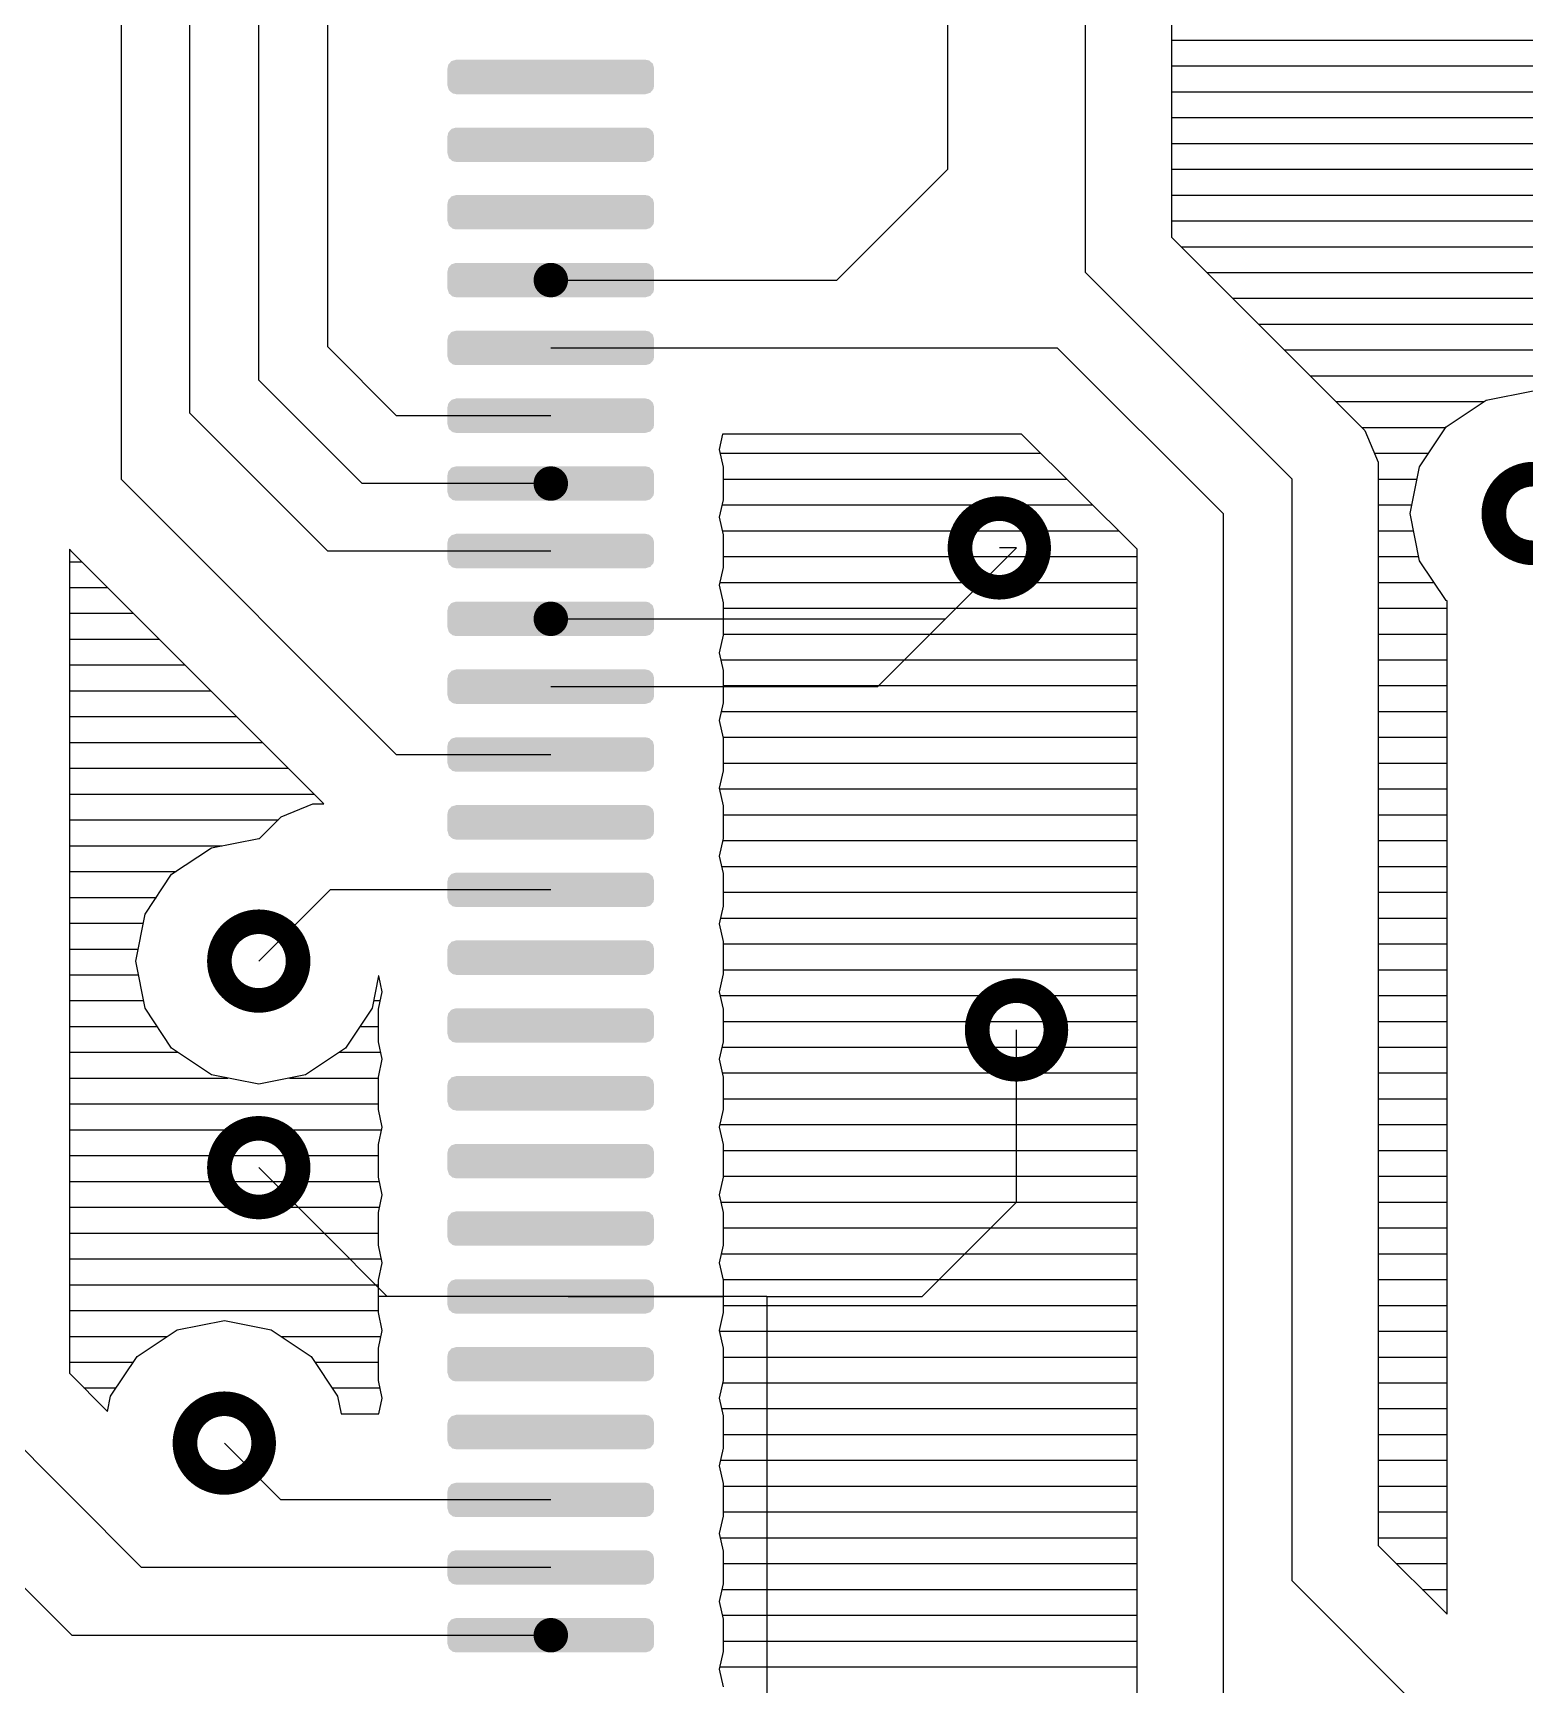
# Model space of a CAD drawing. Extents: x 295 to 953, y 10 to 290.
# Drawn here: x 604.58 to 626.58, y 190.38 to 214.76 of the extents above; entities that cross this region are included whole.
import ezdxf

# ---------------------------------------------------------------- set-up
doc = ezdxf.new("R2010")
doc.units = 0
doc.header["$LTSCALE"] = 5
doc.header["$MEASUREMENT"] = 0
doc.layers.get('0').update_dxf_attribs({"linetype": 'CONTINUOUS', "lineweight": 25})
doc.layers.add('130409_DV-DPH-A6_TOP', color=5, linetype='CONTINUOUS')

msp = doc.modelspace()

# ---------------------------------------------------------------- linework, layer by layer
for points, const_width in [([(612.09, 211.112, 1), (612.344, 211.112, 1)], 0.254), ([(612.09, 211.112, 1), (612.344, 211.112, 1)], 0.254), ([(626.125, 207.668, 1), (627.286, 207.668, 1)], 0.363), ([(612.09, 208.11, 1), (612.344, 208.11, 1)], 0.254), ([(618.251, 207.16, 1), (619.412, 207.16, 1)], 0.363), ([(612.09, 206.114, 1), (612.344, 206.114, 1)], 0.254), ([(612.09, 206.114, 1), (612.344, 206.114, 1)], 0.254), ([(607.329, 201.064, 1), (608.49, 201.064, 1)], 0.363), ([(618.505, 200.048, 1), (619.666, 200.048, 1)], 0.363), ([(607.329, 198.016, 1), (608.49, 198.016, 1)], 0.363), ([(606.821, 193.952, 1), (607.982, 193.952, 1)], 0.363), ([(612.09, 191.117, 1), (612.344, 191.117, 1)], 0.254)]:
    msp.add_lwpolyline(points, format="xyb", close=True, dxfattribs=dict(const_width=const_width))
for points in [[(610.693, 214.236), (610.705, 214.29), (613.741, 214.236), (613.726, 214.29)], [(610.705, 214.29), (610.718, 214.305), (613.726, 214.29), (613.721, 214.305)], [(610.718, 214.305), (610.752, 214.344), (613.721, 214.305), (613.677, 214.344)], [(610.752, 214.344), (610.78, 214.352), (613.677, 214.344), (613.668, 214.352)], [(610.78, 214.352), (610.82, 214.363), (613.668, 214.352), (613.614, 214.363)], [(610.693, 213.982), (610.693, 214.236), (613.741, 213.982), (613.741, 214.236)], [(610.709, 213.929), (610.693, 213.982), (613.73, 213.929), (613.741, 213.982)], [(610.713, 213.914), (610.709, 213.929), (613.717, 213.914), (613.73, 213.929)], [(610.758, 213.875), (610.713, 213.914), (613.683, 213.875), (613.717, 213.914)], [(610.767, 213.867), (610.758, 213.875), (613.655, 213.867), (613.683, 213.875)], [(610.82, 213.855), (610.767, 213.867), (613.614, 213.855), (613.655, 213.867)], [(610.693, 213.236), (610.705, 213.289), (613.741, 213.236), (613.726, 213.289)], [(610.705, 213.289), (610.718, 213.304), (613.726, 213.289), (613.721, 213.304)], [(610.718, 213.304), (610.752, 213.343), (613.721, 213.304), (613.677, 213.343)], [(610.752, 213.343), (610.78, 213.351), (613.677, 213.343), (613.668, 213.351)], [(610.78, 213.351), (610.82, 213.363), (613.668, 213.351), (613.614, 213.363)], [(610.693, 212.982), (610.693, 213.236), (613.741, 212.982), (613.741, 213.236)], [(610.709, 212.928), (610.693, 212.982), (613.73, 212.928), (613.741, 212.982)], [(610.713, 212.913), (610.709, 212.928), (613.717, 212.913), (613.73, 212.928)], [(610.758, 212.875), (610.713, 212.913), (613.683, 212.875), (613.717, 212.913)], [(610.767, 212.867), (610.758, 212.875), (613.655, 212.867), (613.683, 212.875)], [(610.82, 212.855), (610.767, 212.867), (613.614, 212.855), (613.655, 212.867)], [(610.705, 212.294), (610.718, 212.308), (613.726, 212.294), (613.721, 212.308)], [(610.718, 212.308), (610.752, 212.347), (613.721, 212.308), (613.677, 212.347)], [(610.752, 212.347), (610.78, 212.355), (613.677, 212.347), (613.668, 212.355)], [(610.78, 212.355), (610.82, 212.367), (613.668, 212.355), (613.614, 212.367)], [(610.693, 212.24), (610.705, 212.294), (613.741, 212.24), (613.726, 212.294)], [(610.693, 211.986), (610.693, 212.24), (613.741, 211.986), (613.741, 212.24)], [(610.709, 211.932), (610.693, 211.986), (613.73, 211.932), (613.741, 211.986)], [(610.713, 211.918), (610.709, 211.932), (613.717, 211.918), (613.73, 211.932)], [(610.758, 211.879), (610.713, 211.918), (613.683, 211.879), (613.717, 211.918)], [(610.767, 211.871), (610.758, 211.879), (613.655, 211.871), (613.683, 211.879)], [(610.82, 211.859), (610.767, 211.871), (613.614, 211.859), (613.655, 211.871)], [(610.718, 211.308), (610.752, 211.346), (613.721, 211.308), (613.677, 211.346)], [(610.752, 211.346), (610.78, 211.354), (613.677, 211.346), (613.668, 211.354)], [(610.78, 211.354), (610.82, 211.366), (613.668, 211.354), (613.614, 211.366)], [(610.693, 211.239), (610.705, 211.293), (613.741, 211.239), (613.726, 211.293)], [(610.693, 210.985), (610.693, 211.239), (613.741, 210.985), (613.741, 211.239)], [(610.705, 211.293), (610.718, 211.308), (613.726, 211.293), (613.721, 211.308)], [(610.709, 210.932), (610.693, 210.985), (613.73, 210.932), (613.741, 210.985)], [(610.713, 210.917), (610.709, 210.932), (613.717, 210.917), (613.73, 210.932)], [(610.758, 210.878), (610.713, 210.917), (613.683, 210.878), (613.717, 210.917)], [(610.767, 210.87), (610.758, 210.878), (613.655, 210.87), (613.683, 210.878)], [(610.82, 210.858), (610.767, 210.87), (613.614, 210.858), (613.655, 210.87)], [(610.752, 210.346), (610.78, 210.354), (613.677, 210.346), (613.668, 210.354)], [(610.78, 210.354), (610.82, 210.365), (613.668, 210.354), (613.614, 210.365)], [(610.693, 210.238), (610.705, 210.292), (613.741, 210.238), (613.726, 210.292)], [(610.693, 209.984), (610.693, 210.238), (613.741, 209.984), (613.741, 210.238)], [(610.705, 210.292), (610.718, 210.307), (613.726, 210.292), (613.721, 210.307)], [(610.718, 210.307), (610.752, 210.346), (613.721, 210.307), (613.677, 210.346)], [(610.709, 209.931), (610.693, 209.984), (613.73, 209.931), (613.741, 209.984)], [(610.713, 209.916), (610.709, 209.931), (613.717, 209.916), (613.73, 209.931)], [(610.758, 209.877), (610.713, 209.916), (613.683, 209.877), (613.717, 209.916)], [(610.767, 209.869), (610.758, 209.877), (613.655, 209.869), (613.683, 209.877)], [(610.82, 209.857), (610.767, 209.869), (613.614, 209.857), (613.655, 209.869)], [(610.693, 209.238), (610.705, 209.291), (613.741, 209.238), (613.726, 209.291)], [(610.693, 208.984), (610.693, 209.238), (613.741, 208.984), (613.741, 209.238)], [(610.705, 209.291), (610.718, 209.306), (613.726, 209.291), (613.721, 209.306)], [(610.718, 209.306), (610.752, 209.345), (613.721, 209.306), (613.677, 209.345)], [(610.752, 209.345), (610.78, 209.353), (613.677, 209.345), (613.668, 209.353)], [(610.78, 209.353), (610.82, 209.365), (613.668, 209.353), (613.614, 209.365)], [(610.709, 208.93), (610.693, 208.984), (613.73, 208.93), (613.741, 208.984)], [(610.713, 208.915), (610.709, 208.93), (613.717, 208.915), (613.73, 208.93)], [(610.758, 208.877), (610.713, 208.915), (613.683, 208.877), (613.717, 208.915)], [(610.767, 208.869), (610.758, 208.877), (613.655, 208.869), (613.683, 208.877)], [(610.82, 208.857), (610.767, 208.869), (613.614, 208.857), (613.655, 208.869)], [(610.693, 208.237), (610.705, 208.291), (613.741, 208.237), (613.726, 208.291)], [(610.693, 207.983), (610.693, 208.237), (613.741, 207.983), (613.741, 208.237)], [(610.705, 208.291), (610.718, 208.305), (613.726, 208.291), (613.721, 208.305)], [(610.718, 208.305), (610.752, 208.344), (613.721, 208.305), (613.677, 208.344)], [(610.752, 208.344), (610.78, 208.352), (613.677, 208.344), (613.668, 208.352)], [(610.78, 208.352), (610.82, 208.364), (613.668, 208.352), (613.614, 208.364)], [(610.709, 207.929), (610.693, 207.983), (613.73, 207.929), (613.741, 207.983)], [(610.713, 207.915), (610.709, 207.929), (613.717, 207.915), (613.73, 207.929)], [(610.758, 207.876), (610.713, 207.915), (613.683, 207.876), (613.717, 207.915)], [(610.767, 207.868), (610.758, 207.876), (613.655, 207.868), (613.683, 207.876)], [(610.82, 207.856), (610.767, 207.868), (613.614, 207.856), (613.655, 207.868)], [(610.693, 207.241), (610.705, 207.295), (613.741, 207.241), (613.726, 207.295)], [(610.693, 206.987), (610.693, 207.241), (613.741, 206.987), (613.741, 207.241)], [(610.705, 207.295), (610.718, 207.31), (613.726, 207.295), (613.721, 207.31)], [(610.718, 207.31), (610.752, 207.348), (613.721, 207.31), (613.677, 207.348)], [(610.752, 207.348), (610.78, 207.356), (613.677, 207.348), (613.668, 207.356)], [(610.78, 207.356), (610.82, 207.368), (613.668, 207.356), (613.614, 207.368)], [(610.709, 206.934), (610.693, 206.987), (613.73, 206.934), (613.741, 206.987)], [(610.713, 206.919), (610.709, 206.934), (613.717, 206.919), (613.73, 206.934)], [(610.758, 206.88), (610.713, 206.919), (613.683, 206.88), (613.717, 206.919)], [(610.767, 206.872), (610.758, 206.88), (613.655, 206.872), (613.683, 206.88)], [(610.82, 206.86), (610.767, 206.872), (613.614, 206.86), (613.655, 206.872)], [(610.693, 206.241), (610.705, 206.294), (613.741, 206.241), (613.726, 206.294)], [(610.693, 205.987), (610.693, 206.241), (613.741, 205.987), (613.741, 206.241)], [(610.705, 206.294), (610.718, 206.309), (613.726, 206.294), (613.721, 206.309)], [(610.718, 206.309), (610.752, 206.348), (613.721, 206.309), (613.677, 206.348)], [(610.752, 206.348), (610.78, 206.356), (613.677, 206.348), (613.668, 206.356)], [(610.78, 206.356), (610.82, 206.368), (613.668, 206.356), (613.614, 206.368)], [(610.709, 205.933), (610.693, 205.987), (613.73, 205.933), (613.741, 205.987)], [(610.713, 205.918), (610.709, 205.933), (613.717, 205.918), (613.73, 205.933)], [(610.758, 205.879), (610.713, 205.918), (613.683, 205.879), (613.717, 205.918)], [(610.767, 205.871), (610.758, 205.879), (613.655, 205.871), (613.683, 205.879)], [(610.82, 205.86), (610.767, 205.871), (613.614, 205.86), (613.655, 205.871)], [(610.693, 205.24), (610.705, 205.293), (613.741, 205.24), (613.726, 205.293)], [(610.693, 204.986), (610.693, 205.24), (613.741, 204.986), (613.741, 205.24)], [(610.705, 205.293), (610.718, 205.308), (613.726, 205.293), (613.721, 205.308)], [(610.718, 205.308), (610.752, 205.347), (613.721, 205.308), (613.677, 205.347)], [(610.752, 205.347), (610.78, 205.355), (613.677, 205.347), (613.668, 205.355)], [(610.78, 205.355), (610.82, 205.367), (613.668, 205.355), (613.614, 205.367)], [(610.709, 204.932), (610.693, 204.986), (613.73, 204.932), (613.741, 204.986)], [(610.713, 204.917), (610.709, 204.932), (613.717, 204.917), (613.73, 204.932)], [(610.758, 204.879), (610.713, 204.917), (613.683, 204.879), (613.717, 204.917)], [(610.767, 204.871), (610.758, 204.879), (613.655, 204.871), (613.683, 204.879)], [(610.82, 204.859), (610.767, 204.871), (613.614, 204.859), (613.655, 204.871)], [(610.693, 204.239), (610.705, 204.293), (613.741, 204.239), (613.726, 204.293)], [(610.705, 204.293), (610.718, 204.307), (613.726, 204.293), (613.721, 204.307)], [(610.718, 204.307), (610.752, 204.346), (613.721, 204.307), (613.677, 204.346)], [(610.752, 204.346), (610.78, 204.354), (613.677, 204.346), (613.668, 204.354)], [(610.78, 204.354), (610.82, 204.366), (613.668, 204.354), (613.614, 204.366)], [(610.693, 203.985), (610.693, 204.239), (613.741, 203.985), (613.741, 204.239)], [(610.709, 203.931), (610.693, 203.985), (613.73, 203.931), (613.741, 203.985)], [(610.713, 203.917), (610.709, 203.931), (613.717, 203.917), (613.73, 203.931)], [(610.758, 203.878), (610.713, 203.917), (613.683, 203.878), (613.717, 203.917)], [(610.767, 203.87), (610.758, 203.878), (613.655, 203.87), (613.683, 203.878)], [(610.82, 203.858), (610.767, 203.87), (613.614, 203.858), (613.655, 203.87)], [(610.693, 203.238), (610.705, 203.292), (613.741, 203.238), (613.726, 203.292)], [(610.705, 203.292), (610.718, 203.307), (613.726, 203.292), (613.721, 203.307)], [(610.718, 203.307), (610.752, 203.345), (613.721, 203.307), (613.677, 203.345)], [(610.752, 203.345), (610.78, 203.353), (613.677, 203.345), (613.668, 203.353)], [(610.78, 203.353), (610.82, 203.365), (613.668, 203.353), (613.614, 203.365)], [(610.693, 202.984), (610.693, 203.238), (613.741, 202.984), (613.741, 203.238)], [(610.709, 202.931), (610.693, 202.984), (613.73, 202.931), (613.741, 202.984)], [(610.713, 202.916), (610.709, 202.931), (613.717, 202.916), (613.73, 202.931)], [(610.758, 202.877), (610.713, 202.916), (613.683, 202.877), (613.717, 202.916)], [(610.767, 202.869), (610.758, 202.877), (613.655, 202.869), (613.683, 202.877)], [(610.82, 202.857), (610.767, 202.869), (613.614, 202.857), (613.655, 202.869)], [(610.705, 202.296), (610.718, 202.311), (613.726, 202.296), (613.721, 202.311)], [(610.718, 202.311), (610.752, 202.35), (613.721, 202.311), (613.677, 202.35)], [(610.752, 202.35), (610.78, 202.358), (613.677, 202.35), (613.668, 202.358)], [(610.78, 202.358), (610.82, 202.37), (613.668, 202.358), (613.614, 202.37)], [(610.693, 202.243), (610.705, 202.296), (613.741, 202.243), (613.726, 202.296)], [(610.693, 201.989), (610.693, 202.243), (613.741, 201.989), (613.741, 202.243)], [(610.709, 201.935), (610.693, 201.989), (613.73, 201.935), (613.741, 201.989)], [(610.713, 201.92), (610.709, 201.935), (613.717, 201.92), (613.73, 201.935)], [(610.758, 201.881), (610.713, 201.92), (613.683, 201.881), (613.717, 201.92)], [(610.767, 201.873), (610.758, 201.881), (613.655, 201.873), (613.683, 201.881)], [(610.82, 201.862), (610.767, 201.873), (613.614, 201.862), (613.655, 201.873)], [(610.718, 201.31), (610.752, 201.349), (613.721, 201.31), (613.677, 201.349)], [(610.752, 201.349), (610.78, 201.357), (613.677, 201.349), (613.668, 201.357)], [(610.78, 201.357), (610.82, 201.369), (613.668, 201.357), (613.614, 201.369)], [(610.693, 201.242), (610.705, 201.295), (613.741, 201.242), (613.726, 201.295)], [(610.693, 200.988), (610.693, 201.242), (613.741, 200.988), (613.741, 201.242)], [(610.705, 201.295), (610.718, 201.31), (613.726, 201.295), (613.721, 201.31)], [(610.709, 200.934), (610.693, 200.988), (613.73, 200.934), (613.741, 200.988)], [(610.713, 200.92), (610.709, 200.934), (613.717, 200.92), (613.73, 200.934)], [(610.758, 200.881), (610.713, 200.92), (613.683, 200.881), (613.717, 200.92)], [(610.767, 200.873), (610.758, 200.881), (613.655, 200.873), (613.683, 200.881)], [(610.82, 200.861), (610.767, 200.873), (613.614, 200.861), (613.655, 200.873)], [(610.752, 200.348), (610.78, 200.356), (613.677, 200.348), (613.668, 200.356)], [(610.78, 200.356), (610.82, 200.368), (613.668, 200.356), (613.614, 200.368)], [(610.693, 200.241), (610.705, 200.295), (613.741, 200.241), (613.726, 200.295)], [(610.693, 199.987), (610.693, 200.241), (613.741, 199.987), (613.741, 200.241)], [(610.705, 200.295), (610.718, 200.309), (613.726, 200.295), (613.721, 200.309)], [(610.718, 200.309), (610.752, 200.348), (613.721, 200.309), (613.677, 200.348)], [(610.709, 199.933), (610.693, 199.987), (613.73, 199.933), (613.741, 199.987)], [(610.713, 199.919), (610.709, 199.933), (613.717, 199.919), (613.73, 199.933)], [(610.758, 199.88), (610.713, 199.919), (613.683, 199.88), (613.717, 199.919)], [(610.767, 199.872), (610.758, 199.88), (613.655, 199.872), (613.683, 199.88)], [(610.82, 199.86), (610.767, 199.872), (613.614, 199.86), (613.655, 199.872)], [(610.693, 199.24), (610.705, 199.294), (613.741, 199.24), (613.726, 199.294)], [(610.693, 198.986), (610.693, 199.24), (613.741, 198.986), (613.741, 199.24)], [(610.705, 199.294), (610.718, 199.309), (613.726, 199.294), (613.721, 199.309)], [(610.718, 199.309), (610.752, 199.347), (613.721, 199.309), (613.677, 199.347)], [(610.752, 199.347), (610.78, 199.355), (613.677, 199.347), (613.668, 199.355)], [(610.78, 199.355), (610.82, 199.367), (613.668, 199.355), (613.614, 199.367)], [(610.709, 198.933), (610.693, 198.986), (613.73, 198.933), (613.741, 198.986)], [(610.713, 198.918), (610.709, 198.933), (613.717, 198.918), (613.73, 198.933)], [(610.758, 198.879), (610.713, 198.918), (613.683, 198.879), (613.717, 198.918)], [(610.767, 198.871), (610.758, 198.879), (613.655, 198.871), (613.683, 198.879)], [(610.82, 198.859), (610.767, 198.871), (613.614, 198.859), (613.655, 198.871)], [(610.693, 198.24), (610.705, 198.293), (613.741, 198.24), (613.726, 198.293)], [(610.693, 197.986), (610.693, 198.24), (613.741, 197.986), (613.741, 198.24)], [(610.705, 198.293), (610.718, 198.308), (613.726, 198.293), (613.721, 198.308)], [(610.718, 198.308), (610.752, 198.347), (613.721, 198.308), (613.677, 198.347)], [(610.752, 198.347), (610.78, 198.355), (613.677, 198.347), (613.668, 198.355)], [(610.78, 198.355), (610.82, 198.367), (613.668, 198.355), (613.614, 198.367)], [(610.709, 197.932), (610.693, 197.986), (613.73, 197.932), (613.741, 197.986)], [(610.713, 197.917), (610.709, 197.932), (613.717, 197.917), (613.73, 197.932)], [(610.758, 197.878), (610.713, 197.917), (613.683, 197.878), (613.717, 197.917)], [(610.767, 197.87), (610.758, 197.878), (613.655, 197.87), (613.683, 197.878)], [(610.82, 197.859), (610.767, 197.87), (613.614, 197.859), (613.655, 197.87)], [(610.693, 197.244), (610.705, 197.297), (613.741, 197.244), (613.726, 197.297)], [(610.693, 196.99), (610.693, 197.244), (613.741, 196.99), (613.741, 197.244)], [(610.705, 197.297), (610.718, 197.312), (613.726, 197.297), (613.721, 197.312)], [(610.718, 197.312), (610.752, 197.351), (613.721, 197.312), (613.677, 197.351)], [(610.752, 197.351), (610.78, 197.359), (613.677, 197.351), (613.668, 197.359)], [(610.78, 197.359), (610.82, 197.371), (613.668, 197.359), (613.614, 197.371)], [(610.709, 196.936), (610.693, 196.99), (613.73, 196.936), (613.741, 196.99)], [(610.713, 196.922), (610.709, 196.936), (613.717, 196.922), (613.73, 196.936)], [(610.758, 196.883), (610.713, 196.922), (613.683, 196.883), (613.717, 196.922)], [(610.767, 196.875), (610.758, 196.883), (613.655, 196.875), (613.683, 196.883)], [(610.82, 196.863), (610.767, 196.875), (613.614, 196.863), (613.655, 196.875)], [(610.693, 196.243), (610.705, 196.297), (613.741, 196.243), (613.726, 196.297)], [(610.693, 195.989), (610.693, 196.243), (613.741, 195.989), (613.741, 196.243)], [(610.705, 196.297), (610.718, 196.311), (613.726, 196.297), (613.721, 196.311)], [(610.718, 196.311), (610.752, 196.35), (613.721, 196.311), (613.677, 196.35)], [(610.752, 196.35), (610.78, 196.358), (613.677, 196.35), (613.668, 196.358)], [(610.78, 196.358), (610.82, 196.37), (613.668, 196.358), (613.614, 196.37)], [(610.709, 195.935), (610.693, 195.989), (613.73, 195.935), (613.741, 195.989)], [(610.713, 195.921), (610.709, 195.935), (613.717, 195.921), (613.73, 195.935)], [(610.758, 195.882), (610.713, 195.921), (613.683, 195.882), (613.717, 195.921)], [(610.767, 195.874), (610.758, 195.882), (613.655, 195.874), (613.683, 195.882)], [(610.82, 195.862), (610.767, 195.874), (613.614, 195.862), (613.655, 195.874)], [(610.693, 195.242), (610.705, 195.296), (613.741, 195.242), (613.726, 195.296)], [(610.693, 194.988), (610.693, 195.242), (613.741, 194.988), (613.741, 195.242)], [(610.705, 195.296), (610.718, 195.311), (613.726, 195.296), (613.721, 195.311)], [(610.718, 195.311), (610.752, 195.349), (613.721, 195.311), (613.677, 195.349)], [(610.752, 195.349), (610.78, 195.357), (613.677, 195.349), (613.668, 195.357)], [(610.78, 195.357), (610.82, 195.369), (613.668, 195.357), (613.614, 195.369)], [(610.709, 194.935), (610.693, 194.988), (613.73, 194.935), (613.741, 194.988)], [(610.713, 194.92), (610.709, 194.935), (613.717, 194.92), (613.73, 194.935)], [(610.758, 194.881), (610.713, 194.92), (613.683, 194.881), (613.717, 194.92)], [(610.767, 194.873), (610.758, 194.881), (613.655, 194.873), (613.683, 194.881)], [(610.82, 194.861), (610.767, 194.873), (613.614, 194.861), (613.655, 194.873)], [(610.693, 194.242), (610.705, 194.295), (613.741, 194.242), (613.726, 194.295)], [(610.705, 194.295), (610.718, 194.31), (613.726, 194.295), (613.721, 194.31)], [(610.718, 194.31), (610.752, 194.349), (613.721, 194.31), (613.677, 194.349)], [(610.752, 194.349), (610.78, 194.357), (613.677, 194.349), (613.668, 194.357)], [(610.78, 194.357), (610.82, 194.369), (613.668, 194.357), (613.614, 194.369)], [(610.693, 193.988), (610.693, 194.242), (613.741, 193.988), (613.741, 194.242)], [(610.709, 193.934), (610.693, 193.988), (613.73, 193.934), (613.741, 193.988)], [(610.713, 193.919), (610.709, 193.934), (613.717, 193.919), (613.73, 193.934)], [(610.758, 193.88), (610.713, 193.919), (613.683, 193.88), (613.717, 193.919)], [(610.767, 193.872), (610.758, 193.88), (613.655, 193.872), (613.683, 193.88)], [(610.82, 193.861), (610.767, 193.872), (613.614, 193.861), (613.655, 193.872)], [(610.693, 193.241), (610.705, 193.294), (613.741, 193.241), (613.726, 193.294)], [(610.705, 193.294), (610.718, 193.309), (613.726, 193.294), (613.721, 193.309)], [(610.718, 193.309), (610.752, 193.348), (613.721, 193.309), (613.677, 193.348)], [(610.752, 193.348), (610.78, 193.356), (613.677, 193.348), (613.668, 193.356)], [(610.78, 193.356), (610.82, 193.368), (613.668, 193.356), (613.614, 193.368)], [(610.693, 192.987), (610.693, 193.241), (613.741, 192.987), (613.741, 193.241)], [(610.709, 192.933), (610.693, 192.987), (613.73, 192.933), (613.741, 192.987)], [(610.713, 192.919), (610.709, 192.933), (613.717, 192.919), (613.73, 192.933)], [(610.758, 192.88), (610.713, 192.919), (613.683, 192.88), (613.717, 192.919)], [(610.767, 192.872), (610.758, 192.88), (613.655, 192.872), (613.683, 192.88)], [(610.82, 192.86), (610.767, 192.872), (613.614, 192.86), (613.655, 192.872)], [(610.705, 192.299), (610.718, 192.313), (613.726, 192.299), (613.721, 192.313)], [(610.718, 192.313), (610.752, 192.352), (613.721, 192.313), (613.677, 192.352)], [(610.752, 192.352), (610.78, 192.36), (613.677, 192.352), (613.668, 192.36)], [(610.78, 192.36), (610.82, 192.372), (613.668, 192.36), (613.614, 192.372)], [(610.693, 192.245), (610.705, 192.299), (613.741, 192.245), (613.726, 192.299)], [(610.693, 191.991), (610.693, 192.245), (613.741, 191.991), (613.741, 192.245)], [(610.709, 191.938), (610.693, 191.991), (613.73, 191.938), (613.741, 191.991)], [(610.713, 191.923), (610.709, 191.938), (613.717, 191.923), (613.73, 191.938)], [(610.758, 191.884), (610.713, 191.923), (613.683, 191.884), (613.717, 191.923)], [(610.767, 191.876), (610.758, 191.884), (613.655, 191.876), (613.683, 191.884)], [(610.82, 191.864), (610.767, 191.876), (613.614, 191.864), (613.655, 191.876)], [(610.718, 191.313), (610.752, 191.351), (613.721, 191.313), (613.677, 191.351)], [(610.752, 191.351), (610.78, 191.359), (613.677, 191.351), (613.668, 191.359)], [(610.78, 191.359), (610.82, 191.371), (613.668, 191.359), (613.614, 191.371)], [(610.693, 191.244), (610.705, 191.298), (613.741, 191.244), (613.726, 191.298)], [(610.693, 190.99), (610.693, 191.244), (613.741, 190.99), (613.741, 191.244)], [(610.705, 191.298), (610.718, 191.313), (613.726, 191.298), (613.721, 191.313)], [(610.709, 190.937), (610.693, 190.99), (613.73, 190.937), (613.741, 190.99)], [(610.713, 190.922), (610.709, 190.937), (613.717, 190.922), (613.73, 190.937)], [(610.758, 190.883), (610.713, 190.922), (613.683, 190.883), (613.717, 190.922)], [(610.767, 190.875), (610.758, 190.883), (613.655, 190.875), (613.683, 190.883)], [(610.82, 190.863), (610.767, 190.875), (613.614, 190.863), (613.655, 190.875)]]:
    msp.add_solid(points)
at = {"layer": '130409_DV-DPH-A6_TOP', "color": 7}
for p, q in [((608.926, 210.127), (608.926, 242.72)), ((607.91, 209.634), (607.91, 237.132)), ((606.894, 209.146), (606.894, 231.544)), ((605.878, 225.956), (605.878, 208.176)), ((620.102, 211.224), (620.102, 221.892)), ((621.372, 219.078), (621.372, 211.747)), ((618.07, 212.748), (618.07, 217.32)), ((621.372, 214.653), (647.28, 214.653)), ((621.372, 214.272), (647.28, 214.272)), ((621.372, 213.891), (647.28, 213.891)), ((621.372, 213.51), (647.28, 213.51)), ((621.372, 213.129), (647.28, 213.129)), ((616.434, 211.112), (618.07, 212.748)), ((621.372, 212.748), (647.28, 212.748)), ((621.372, 212.367), (647.33, 212.367)), ((621.372, 211.986), (647.513, 211.986)), ((621.372, 211.747), (623.866, 209.248)), ((621.514, 211.605), (647.894, 211.605)), ((612.217, 211.112), (616.434, 211.112)), ((623.15, 208.176), (620.102, 211.224)), ((621.895, 211.224), (648.275, 211.224)), ((622.276, 210.843), (648.656, 210.843)), ((622.657, 210.462), (649.037, 210.462)), ((609.942, 209.111), (608.926, 210.127)), ((612.217, 210.111), (619.685, 210.111)), ((619.685, 210.111), (622.134, 207.668)), ((623.038, 210.081), (649.418, 210.081)), ((609.434, 208.11), (607.91, 209.634)), ((623.419, 209.7), (649.662, 209.7)), ((626.01, 209.339), (626.706, 209.476)), ((608.926, 207.114), (606.894, 209.146)), ((623.8, 209.319), (625.974, 209.319)), ((623.866, 209.248), (624.221, 208.892)), ((625.42, 208.948), (626.01, 209.339)), ((612.217, 209.111), (609.942, 209.111)), ((624.181, 208.938), (625.415, 208.938)), ((624.221, 208.892), (624.42, 208.425)), ((625.029, 208.359), (625.42, 208.948)), ((614.747, 208.841), (614.702, 208.613)), ((619.157, 208.841), (614.747, 208.841)), ((620.864, 207.14), (619.157, 208.841)), ((614.702, 208.613), (614.757, 208.354)), ((614.717, 208.557), (619.446, 208.557)), ((624.364, 208.557), (625.156, 208.557)), ((624.42, 208.425), (624.42, 192.443)), ((605.878, 208.176), (609.936, 204.112)), ((614.757, 208.354), (614.757, 207.871)), ((614.757, 208.176), (619.827, 208.176)), ((623.15, 191.92), (623.15, 208.176)), ((624.42, 208.176), (624.994, 208.176)), ((624.892, 207.668), (625.029, 208.359)), ((612.217, 208.11), (609.434, 208.11)), ((614.757, 207.871), (614.702, 207.612)), ((614.737, 207.795), (620.208, 207.795)), ((622.134, 207.668), (622.134, 189.38)), ((624.42, 207.795), (624.917, 207.795)), ((625.029, 206.972), (624.892, 207.668)), ((614.702, 207.612), (614.757, 207.353)), ((614.742, 207.414), (620.589, 207.414)), ((614.757, 207.353), (614.757, 206.87)), ((624.42, 207.414), (624.943, 207.414)), ((605.116, 207.14), (605.116, 194.983)), ((605.156, 207.099), (605.116, 207.14)), ((605.116, 206.957), (605.293, 206.957)), ((608.86, 203.396), (605.156, 207.099)), ((612.217, 207.114), (608.926, 207.114)), ((614.757, 207.033), (620.864, 207.033)), ((618.039, 206.114), (619.086, 207.16)), ((619.086, 207.16), (618.832, 207.16)), ((620.864, 189.629), (620.864, 207.14)), ((624.42, 207.033), (625.019, 207.033)), ((625.42, 206.383), (625.029, 206.972)), ((614.757, 206.87), (614.702, 206.611)), ((605.116, 206.576), (605.674, 206.576)), ((614.702, 206.611), (614.757, 206.352)), ((614.712, 206.652), (620.864, 206.652)), ((624.42, 206.652), (625.243, 206.652)), ((614.757, 206.352), (614.757, 205.875)), ((614.757, 206.271), (620.864, 206.271)), ((624.42, 206.271), (625.436, 206.271)), ((625.436, 206.378), (625.42, 206.383)), ((625.436, 191.427), (625.436, 206.378)), ((605.116, 206.195), (606.055, 206.195)), ((612.217, 206.114), (618.039, 206.114)), ((612.471, 206.114), (614.757, 206.114)), ((617.038, 205.113), (618.039, 206.114)), ((605.116, 205.814), (606.436, 205.814)), ((614.757, 205.875), (614.702, 205.611)), ((614.757, 205.89), (620.864, 205.89)), ((624.42, 205.89), (625.436, 205.89)), ((614.702, 205.611), (614.757, 205.352)), ((614.722, 205.509), (620.864, 205.509)), ((624.42, 205.509), (625.436, 205.509)), ((605.116, 205.433), (606.817, 205.433)), ((614.757, 205.352), (614.757, 204.874)), ((605.116, 205.052), (607.198, 205.052)), ((612.217, 205.113), (617.038, 205.113)), ((612.471, 205.113), (614.757, 205.113)), ((614.757, 205.128), (620.864, 205.128)), ((624.42, 205.128), (625.436, 205.128)), ((614.757, 204.874), (614.702, 204.615)), ((614.727, 204.747), (620.864, 204.747)), ((624.42, 204.747), (625.436, 204.747)), ((605.116, 204.671), (607.579, 204.671)), ((614.702, 204.615), (614.757, 204.351)), ((605.116, 204.29), (607.96, 204.29)), ((614.752, 204.366), (620.864, 204.366)), ((614.757, 204.351), (614.757, 203.873)), ((624.42, 204.366), (625.436, 204.366)), ((609.936, 204.112), (612.217, 204.112)), ((605.116, 203.909), (608.341, 203.909)), ((614.757, 203.873), (614.702, 203.614)), ((614.757, 203.985), (620.864, 203.985)), ((624.42, 203.985), (625.436, 203.985)), ((605.116, 203.528), (608.722, 203.528)), ((614.702, 203.614), (614.757, 203.355)), ((614.707, 203.604), (620.864, 203.604)), ((624.42, 203.604), (625.436, 203.604)), ((608.24, 203.193), (608.707, 203.386)), ((608.707, 203.386), (608.87, 203.386)), ((608.87, 203.386), (608.86, 203.396)), ((614.757, 203.355), (614.757, 202.872)), ((605.116, 203.147), (608.199, 203.147)), ((607.92, 202.872), (608.24, 203.193)), ((614.757, 203.223), (620.864, 203.223)), ((624.42, 203.223), (625.436, 203.223)), ((607.214, 202.735), (607.91, 202.872)), ((607.91, 202.872), (607.92, 202.872)), ((614.757, 202.872), (614.702, 202.613)), ((614.747, 202.842), (620.864, 202.842)), ((624.42, 202.842), (625.436, 202.842)), ((605.116, 202.766), (607.371, 202.766)), ((606.624, 202.344), (607.214, 202.735)), ((614.702, 202.613), (614.757, 202.354)), ((605.116, 202.385), (606.69, 202.385)), ((606.233, 201.755), (606.624, 202.344)), ((614.732, 202.461), (620.864, 202.461)), ((614.757, 202.354), (614.757, 201.872)), ((624.42, 202.461), (625.436, 202.461)), ((608.961, 202.116), (607.91, 201.064)), ((612.217, 202.116), (608.961, 202.116)), ((614.757, 202.08), (620.864, 202.08)), ((624.42, 202.08), (625.436, 202.08)), ((605.116, 202.004), (606.401, 202.004)), ((614.757, 201.872), (614.702, 201.613)), ((605.116, 201.623), (606.208, 201.623)), ((606.096, 201.064), (606.233, 201.755)), ((614.702, 201.613), (614.757, 201.354)), ((614.722, 201.699), (620.864, 201.699)), ((624.42, 201.699), (625.436, 201.699)), ((614.757, 201.354), (614.757, 200.876)), ((605.116, 201.242), (606.132, 201.242)), ((614.757, 201.318), (620.864, 201.318)), ((624.42, 201.318), (625.436, 201.318)), ((605.116, 200.861), (606.132, 200.861)), ((606.233, 200.368), (606.096, 201.064)), ((609.677, 200.846), (609.581, 200.368)), ((609.682, 200.846), (609.677, 200.846)), ((609.728, 200.612), (609.682, 200.846)), ((614.757, 200.876), (614.702, 200.612)), ((614.757, 200.937), (620.864, 200.937)), ((624.42, 200.937), (625.436, 200.937)), ((609.677, 200.353), (609.728, 200.612)), ((614.702, 200.612), (614.757, 200.353)), ((605.116, 200.48), (606.208, 200.48)), ((606.624, 199.779), (606.233, 200.368)), ((609.581, 200.368), (609.19, 199.779)), ((609.606, 200.48), (609.703, 200.48)), ((614.717, 200.556), (620.864, 200.556)), ((624.42, 200.556), (625.436, 200.556)), ((609.677, 199.875), (609.677, 200.353)), ((614.757, 200.353), (614.757, 199.875)), ((614.757, 200.175), (620.864, 200.175)), ((624.42, 200.175), (625.436, 200.175)), ((605.116, 200.099), (606.411, 200.099)), ((609.403, 200.099), (609.677, 200.099)), ((609.728, 199.616), (609.677, 199.875)), ((614.757, 199.875), (614.702, 199.616)), ((619.086, 197.508), (619.086, 200.048)), ((605.116, 199.718), (606.716, 199.718)), ((607.214, 199.388), (606.624, 199.779)), ((609.19, 199.779), (608.6, 199.388)), ((609.098, 199.718), (609.708, 199.718)), ((614.737, 199.794), (620.864, 199.794)), ((624.42, 199.794), (625.436, 199.794)), ((607.91, 199.25), (607.214, 199.388)), ((608.6, 199.388), (607.91, 199.25)), ((609.677, 199.352), (609.728, 199.616)), ((614.702, 199.616), (614.757, 199.352)), ((614.742, 199.413), (620.864, 199.413)), ((624.42, 199.413), (625.436, 199.413)), ((605.116, 199.337), (607.452, 199.337)), ((608.362, 199.337), (609.677, 199.337)), ((609.677, 198.875), (609.677, 199.352)), ((614.757, 199.352), (614.757, 198.875)), ((605.116, 198.956), (609.677, 198.956)), ((614.757, 199.032), (620.864, 199.032)), ((624.42, 199.032), (625.436, 199.032)), ((609.728, 198.615), (609.677, 198.875)), ((614.757, 198.875), (614.702, 198.615)), ((614.712, 198.651), (620.864, 198.651)), ((624.42, 198.651), (625.436, 198.651)), ((605.116, 198.575), (609.718, 198.575)), ((609.677, 198.356), (609.728, 198.615)), ((614.702, 198.615), (614.757, 198.356)), ((605.116, 198.194), (609.677, 198.194)), ((609.677, 197.874), (609.677, 198.356)), ((614.757, 198.356), (614.757, 197.874)), ((614.757, 198.27), (620.864, 198.27)), ((624.42, 198.27), (625.436, 198.27)), ((609.804, 196.116), (607.91, 198.016)), ((605.116, 197.813), (609.688, 197.813)), ((609.728, 197.615), (609.677, 197.874)), ((614.757, 197.874), (614.702, 197.615)), ((614.757, 197.889), (620.864, 197.889)), ((624.42, 197.889), (625.436, 197.889)), ((605.116, 197.432), (609.693, 197.432)), ((609.677, 197.356), (609.728, 197.615)), ((614.702, 197.615), (614.757, 197.356)), ((614.727, 197.508), (620.864, 197.508)), ((619.086, 197.508), (617.694, 196.116)), ((624.42, 197.508), (625.436, 197.508)), ((609.677, 196.873), (609.677, 197.356)), ((614.757, 197.356), (614.757, 196.873)), ((605.116, 197.051), (609.677, 197.051)), ((614.757, 197.127), (620.864, 197.127)), ((624.42, 197.127), (625.436, 197.127)), ((609.728, 196.614), (609.677, 196.873)), ((614.757, 196.873), (614.702, 196.614)), ((614.727, 196.746), (620.864, 196.746)), ((624.42, 196.746), (625.436, 196.746)), ((605.116, 196.67), (609.713, 196.67)), ((609.677, 196.355), (609.728, 196.614)), ((614.702, 196.614), (614.757, 196.355)), ((605.116, 196.289), (609.677, 196.289)), ((609.677, 195.877), (609.677, 196.355)), ((614.752, 196.365), (620.864, 196.365)), ((614.757, 196.355), (614.757, 195.877)), ((624.42, 196.365), (625.436, 196.365)), ((611.963, 196.116), (609.677, 196.116)), ((612.217, 196.116), (609.804, 196.116)), ((615.403, 196.116), (612.217, 196.116)), ((612.471, 196.116), (614.757, 196.116)), ((614.757, 195.984), (620.864, 195.984)), ((615.403, 196.116), (617.694, 196.116)), ((615.403, 196.116), (615.403, 188.11)), ((624.42, 195.984), (625.436, 195.984)), ((605.116, 195.908), (609.677, 195.908)), ((606.706, 195.623), (607.402, 195.76)), ((607.402, 195.76), (608.092, 195.623)), ((609.728, 195.613), (609.677, 195.877)), ((614.757, 195.877), (614.702, 195.613)), ((605.116, 195.527), (606.563, 195.527)), ((606.116, 195.232), (606.706, 195.623)), ((608.092, 195.623), (608.682, 195.232)), ((608.235, 195.527), (609.708, 195.527)), ((609.677, 195.354), (609.728, 195.613)), ((614.702, 195.613), (614.757, 195.354)), ((614.707, 195.603), (620.864, 195.603)), ((624.42, 195.603), (625.436, 195.603)), ((609.677, 194.877), (609.677, 195.354)), ((614.757, 195.354), (614.757, 194.877)), ((605.116, 195.146), (606.06, 195.146)), ((605.725, 194.643), (606.116, 195.232)), ((608.682, 195.232), (609.073, 194.643)), ((608.738, 195.146), (609.677, 195.146)), ((614.757, 195.222), (620.864, 195.222)), ((624.42, 195.222), (625.436, 195.222)), ((605.116, 194.983), (605.679, 194.419)), ((605.329, 194.765), (605.806, 194.765)), ((608.992, 194.765), (609.698, 194.765)), ((609.728, 194.617), (609.677, 194.877)), ((614.757, 194.877), (614.702, 194.617)), ((614.747, 194.841), (620.864, 194.841)), ((624.42, 194.841), (625.436, 194.841)), ((605.679, 194.419), (605.725, 194.643)), ((609.073, 194.643), (609.124, 194.384)), ((609.682, 194.384), (609.728, 194.617)), ((614.702, 194.617), (614.757, 194.353)), ((606.182, 192.118), (603.846, 194.46)), ((609.124, 194.384), (609.682, 194.384)), ((609.124, 194.384), (609.682, 194.384)), ((614.732, 194.46), (620.864, 194.46)), ((614.757, 194.353), (614.757, 193.876)), ((624.42, 194.46), (625.436, 194.46)), ((614.757, 194.079), (620.864, 194.079)), ((624.42, 194.079), (625.436, 194.079)), ((608.235, 193.114), (607.402, 193.952)), ((614.757, 193.876), (614.702, 193.617)), ((614.702, 193.617), (614.757, 193.358)), ((614.717, 193.698), (620.864, 193.698)), ((624.42, 193.698), (625.436, 193.698)), ((602.83, 193.444), (605.151, 191.117)), ((614.757, 193.358), (614.757, 192.875)), ((614.757, 193.317), (620.864, 193.317)), ((624.42, 193.317), (625.436, 193.317)), ((612.217, 193.114), (608.235, 193.114)), ((614.757, 192.875), (614.702, 192.616)), ((614.757, 192.936), (620.864, 192.936)), ((624.42, 192.936), (625.436, 192.936)), ((614.702, 192.616), (614.757, 192.357)), ((614.717, 192.555), (620.864, 192.555)), ((624.42, 192.555), (625.436, 192.555)), ((614.757, 192.357), (614.757, 191.874)), ((624.42, 192.443), (625.436, 191.427)), ((612.217, 192.118), (606.182, 192.118)), ((614.757, 192.174), (620.864, 192.174)), ((624.689, 192.174), (625.436, 192.174)), ((614.757, 191.874), (614.702, 191.615)), ((629.317, 185.748), (623.15, 191.92)), ((614.702, 191.615), (614.757, 191.356)), ((614.737, 191.793), (620.864, 191.793)), ((625.07, 191.793), (625.436, 191.793)), ((614.742, 191.412), (620.864, 191.412)), ((614.757, 191.356), (614.757, 190.879)), ((605.151, 191.117), (612.217, 191.117)), ((614.757, 190.879), (614.702, 190.614)), ((614.757, 191.031), (620.864, 191.031)), ((614.702, 190.614), (614.757, 190.355)), ((614.712, 190.65), (620.864, 190.65))]:
    msp.add_line(p, q, dxfattribs=at)

doc.saveas('drawing.dxf')
